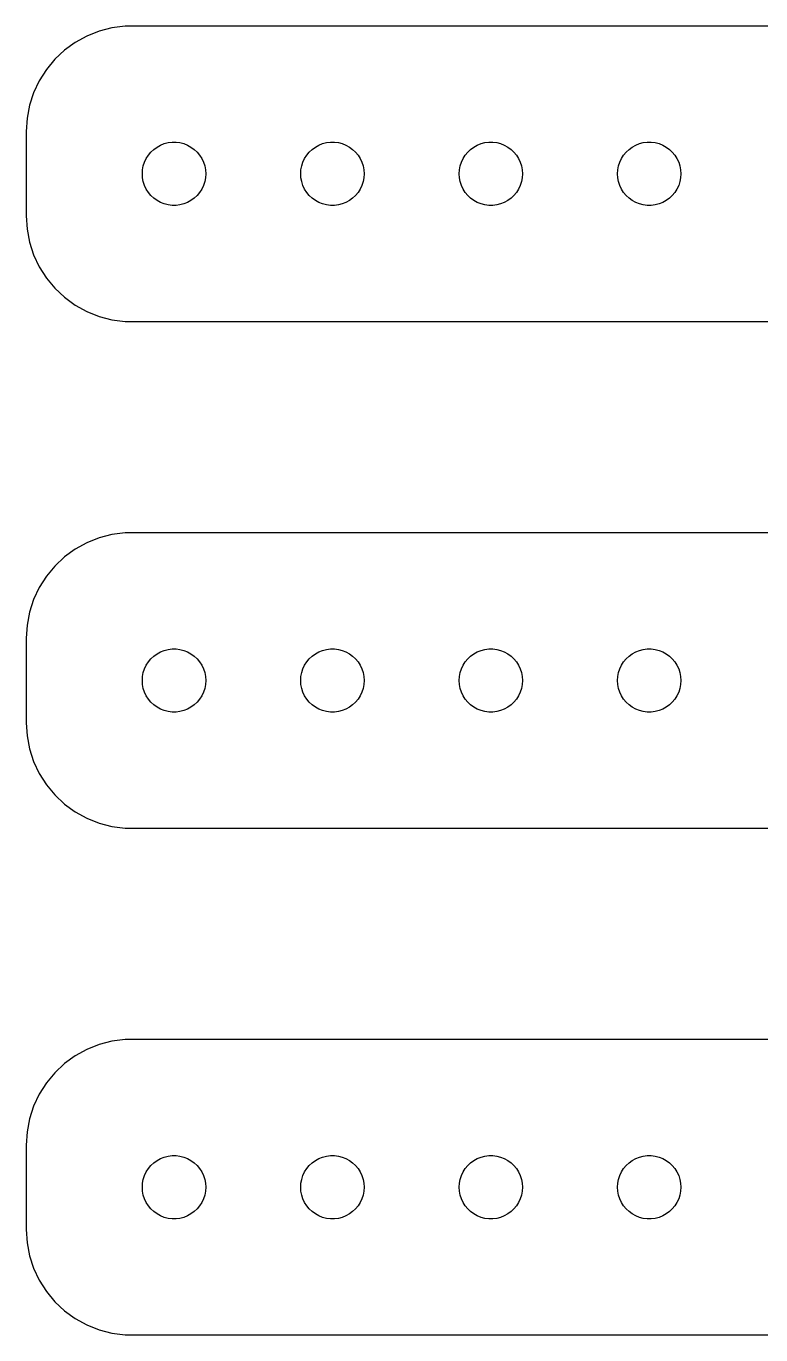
# Model space of a CAD drawing. Header units: metres. Extents: x -150 to 150, y 41 to 103.
# Drawn here: x -149.5 to -114.7, y 41 to 103 of the extents above; entities that cross this region are included whole.
import ezdxf

# ---------------------------------------------------------------- set-up
doc = ezdxf.new("R2010")
doc.units = ezdxf.units.M

msp = doc.modelspace()

# ---------------------------------------------------------------- linework, layer by layer
for p, q in [((-145.437, 102.911), (-146.045, 102.755)), ((-144.814, 102.99), (-145.437, 102.911)), ((144.814, 102.99), (-144.814, 102.99)), ((-146.629, 102.524), (-147.179, 102.222)), ((-146.045, 102.755), (-146.629, 102.524)), ((-147.687, 101.853), (-148.145, 101.423)), ((-147.179, 102.222), (-147.687, 101.853)), ((-148.145, 101.423), (-148.545, 100.939)), ((-148.882, 100.409), (-149.149, 99.8406)), ((-148.545, 100.939), (-148.882, 100.409)), ((-149.149, 99.8406), (-149.343, 99.2434)), ((-149.343, 99.2434), (-149.461, 98.6267)), ((-149.461, 98.6267), (-149.5, 98)), ((-149.5, 98), (-149.5, 94)), ((-143.304, 97.2665), (-143.139, 97.3572)), ((-143.139, 97.3572), (-142.964, 97.4266)), ((-142.964, 97.4266), (-142.781, 97.4734)), ((-142.781, 97.4734), (-142.594, 97.497)), ((-142.594, 97.497), (-142.406, 97.497)), ((-142.406, 97.497), (-142.219, 97.4734)), ((-142.219, 97.4734), (-142.036, 97.4266)), ((-142.036, 97.4266), (-141.861, 97.3572)), ((-141.861, 97.3572), (-141.696, 97.2665)), ((-135.804, 97.2665), (-135.639, 97.3572)), ((-135.639, 97.3572), (-135.464, 97.4266)), ((-135.464, 97.4266), (-135.281, 97.4734)), ((-135.281, 97.4734), (-135.094, 97.497)), ((-135.094, 97.497), (-134.906, 97.497)), ((-134.906, 97.497), (-134.719, 97.4734)), ((-134.719, 97.4734), (-134.536, 97.4266)), ((-134.536, 97.4266), (-134.361, 97.3572)), ((-134.361, 97.3572), (-134.196, 97.2665)), ((-128.304, 97.2665), (-128.139, 97.3572)), ((-128.139, 97.3572), (-127.964, 97.4266)), ((-127.964, 97.4266), (-127.781, 97.4734)), ((-127.781, 97.4734), (-127.594, 97.497)), ((-127.594, 97.497), (-127.406, 97.497)), ((-127.406, 97.497), (-127.219, 97.4734)), ((-127.219, 97.4734), (-127.036, 97.4266)), ((-127.036, 97.4266), (-126.861, 97.3572)), ((-126.861, 97.3572), (-126.696, 97.2665)), ((-120.804, 97.2665), (-120.639, 97.3572)), ((-120.639, 97.3572), (-120.464, 97.4266)), ((-120.464, 97.4266), (-120.281, 97.4734)), ((-120.281, 97.4734), (-120.094, 97.497)), ((-120.094, 97.497), (-119.906, 97.497)), ((-119.906, 97.497), (-119.719, 97.4734)), ((-119.719, 97.4734), (-119.536, 97.4266)), ((-119.536, 97.4266), (-119.361, 97.3572)), ((-119.361, 97.3572), (-119.196, 97.2665)), ((-143.895, 96.5522), (-143.814, 96.7226)), ((-143.814, 96.7226), (-143.714, 96.8817)), ((-143.714, 96.8817), (-143.593, 97.0268)), ((-143.593, 97.0268), (-143.456, 97.1558)), ((-143.456, 97.1558), (-143.304, 97.2665)), ((-141.696, 97.2665), (-141.544, 97.1558)), ((-141.544, 97.1558), (-141.407, 97.0268)), ((-141.407, 97.0268), (-141.286, 96.8817)), ((-141.286, 96.8817), (-141.186, 96.7226)), ((-141.186, 96.7226), (-141.105, 96.5522)), ((-136.395, 96.5522), (-136.314, 96.7226)), ((-136.314, 96.7226), (-136.214, 96.8817)), ((-136.214, 96.8817), (-136.093, 97.0268)), ((-136.093, 97.0268), (-135.956, 97.1558)), ((-135.956, 97.1558), (-135.804, 97.2665)), ((-134.196, 97.2665), (-134.044, 97.1558)), ((-134.044, 97.1558), (-133.907, 97.0268)), ((-133.907, 97.0268), (-133.786, 96.8817)), ((-133.786, 96.8817), (-133.686, 96.7226)), ((-133.686, 96.7226), (-133.605, 96.5522)), ((-128.895, 96.5522), (-128.814, 96.7226)), ((-128.814, 96.7226), (-128.714, 96.8817)), ((-128.714, 96.8817), (-128.593, 97.0268)), ((-128.593, 97.0268), (-128.456, 97.1558)), ((-128.456, 97.1558), (-128.304, 97.2665)), ((-126.696, 97.2665), (-126.544, 97.1558)), ((-126.544, 97.1558), (-126.407, 97.0268)), ((-126.407, 97.0268), (-126.286, 96.8817)), ((-126.286, 96.8817), (-126.186, 96.7226)), ((-126.186, 96.7226), (-126.105, 96.5522)), ((-121.395, 96.5522), (-121.314, 96.7226)), ((-121.314, 96.7226), (-121.214, 96.8817)), ((-121.214, 96.8817), (-121.093, 97.0268)), ((-121.093, 97.0268), (-120.956, 97.1558)), ((-120.956, 97.1558), (-120.804, 97.2665)), ((-119.196, 97.2665), (-119.044, 97.1558)), ((-119.044, 97.1558), (-118.907, 97.0268)), ((-118.907, 97.0268), (-118.786, 96.8817)), ((-118.786, 96.8817), (-118.686, 96.7226)), ((-118.686, 96.7226), (-118.605, 96.5522)), ((-144, 96), (-143.988, 96.188)), ((-143.988, 96.188), (-143.953, 96.373)), ((-143.953, 96.373), (-143.895, 96.5522)), ((-141.105, 96.5522), (-141.047, 96.373)), ((-141.047, 96.373), (-141.012, 96.188)), ((-141.012, 96.188), (-141, 96)), ((-136.5, 96), (-136.488, 96.188)), ((-136.488, 96.188), (-136.453, 96.373)), ((-136.453, 96.373), (-136.395, 96.5522)), ((-133.605, 96.5522), (-133.547, 96.373)), ((-133.547, 96.373), (-133.512, 96.188)), ((-133.512, 96.188), (-133.5, 96)), ((-129, 96), (-128.988, 96.188)), ((-128.988, 96.188), (-128.953, 96.373)), ((-128.953, 96.373), (-128.895, 96.5522)), ((-126.105, 96.5522), (-126.047, 96.373)), ((-126.047, 96.373), (-126.012, 96.188)), ((-126.012, 96.188), (-126, 96)), ((-121.5, 96), (-121.488, 96.188)), ((-121.488, 96.188), (-121.453, 96.373)), ((-121.453, 96.373), (-121.395, 96.5522)), ((-118.605, 96.5522), (-118.547, 96.373)), ((-118.547, 96.373), (-118.512, 96.188)), ((-118.512, 96.188), (-118.5, 96)), ((-143.988, 95.812), (-144, 96)), ((-143.953, 95.627), (-143.988, 95.812)), ((-143.895, 95.4478), (-143.953, 95.627)), ((-141.047, 95.627), (-141.105, 95.4478)), ((-141.012, 95.812), (-141.047, 95.627)), ((-141, 96), (-141.012, 95.812)), ((-136.488, 95.812), (-136.5, 96)), ((-136.453, 95.627), (-136.488, 95.812)), ((-136.395, 95.4478), (-136.453, 95.627)), ((-133.547, 95.627), (-133.605, 95.4478)), ((-133.512, 95.812), (-133.547, 95.627)), ((-133.5, 96), (-133.512, 95.812)), ((-128.988, 95.812), (-129, 96)), ((-128.953, 95.627), (-128.988, 95.812)), ((-128.895, 95.4478), (-128.953, 95.627)), ((-126.047, 95.627), (-126.105, 95.4478)), ((-126.012, 95.812), (-126.047, 95.627)), ((-126, 96), (-126.012, 95.812)), ((-121.488, 95.812), (-121.5, 96)), ((-121.453, 95.627), (-121.488, 95.812)), ((-121.395, 95.4478), (-121.453, 95.627)), ((-118.547, 95.627), (-118.605, 95.4478)), ((-118.512, 95.812), (-118.547, 95.627)), ((-118.5, 96), (-118.512, 95.812)), ((-143.814, 95.2774), (-143.895, 95.4478)), ((-143.714, 95.1183), (-143.814, 95.2774)), ((-143.593, 94.9732), (-143.714, 95.1183)), ((-143.456, 94.8442), (-143.593, 94.9732)), ((-143.304, 94.7335), (-143.456, 94.8442)), ((-141.544, 94.8442), (-141.696, 94.7335)), ((-141.407, 94.9732), (-141.544, 94.8442)), ((-141.286, 95.1183), (-141.407, 94.9732)), ((-141.186, 95.2774), (-141.286, 95.1183)), ((-141.105, 95.4478), (-141.186, 95.2774)), ((-136.314, 95.2774), (-136.395, 95.4478)), ((-136.214, 95.1183), (-136.314, 95.2774)), ((-136.093, 94.9732), (-136.214, 95.1183)), ((-135.956, 94.8442), (-136.093, 94.9732)), ((-135.804, 94.7335), (-135.956, 94.8442)), ((-134.044, 94.8442), (-134.196, 94.7335)), ((-133.907, 94.9732), (-134.044, 94.8442)), ((-133.786, 95.1183), (-133.907, 94.9732)), ((-133.686, 95.2774), (-133.786, 95.1183)), ((-133.605, 95.4478), (-133.686, 95.2774)), ((-128.814, 95.2774), (-128.895, 95.4478)), ((-128.714, 95.1183), (-128.814, 95.2774)), ((-128.593, 94.9732), (-128.714, 95.1183)), ((-128.456, 94.8442), (-128.593, 94.9732)), ((-128.304, 94.7335), (-128.456, 94.8442)), ((-126.544, 94.8442), (-126.696, 94.7335)), ((-126.407, 94.9732), (-126.544, 94.8442)), ((-126.286, 95.1183), (-126.407, 94.9732)), ((-126.186, 95.2774), (-126.286, 95.1183)), ((-126.105, 95.4478), (-126.186, 95.2774)), ((-121.314, 95.2774), (-121.395, 95.4478)), ((-121.214, 95.1183), (-121.314, 95.2774)), ((-121.093, 94.9732), (-121.214, 95.1183)), ((-120.956, 94.8442), (-121.093, 94.9732)), ((-120.804, 94.7335), (-120.956, 94.8442)), ((-119.044, 94.8442), (-119.196, 94.7335)), ((-118.907, 94.9732), (-119.044, 94.8442)), ((-118.786, 95.1183), (-118.907, 94.9732)), ((-118.686, 95.2774), (-118.786, 95.1183)), ((-118.605, 95.4478), (-118.686, 95.2774)), ((-143.139, 94.6428), (-143.304, 94.7335)), ((-142.964, 94.5734), (-143.139, 94.6428)), ((-142.781, 94.5266), (-142.964, 94.5734)), ((-142.594, 94.503), (-142.781, 94.5266)), ((-142.406, 94.503), (-142.594, 94.503)), ((-142.219, 94.5266), (-142.406, 94.503)), ((-142.036, 94.5734), (-142.219, 94.5266)), ((-141.861, 94.6428), (-142.036, 94.5734)), ((-141.696, 94.7335), (-141.861, 94.6428)), ((-135.639, 94.6428), (-135.804, 94.7335)), ((-135.464, 94.5734), (-135.639, 94.6428)), ((-135.281, 94.5266), (-135.464, 94.5734)), ((-135.094, 94.503), (-135.281, 94.5266)), ((-134.906, 94.503), (-135.094, 94.503)), ((-134.719, 94.5266), (-134.906, 94.503)), ((-134.536, 94.5734), (-134.719, 94.5266)), ((-134.361, 94.6428), (-134.536, 94.5734)), ((-134.196, 94.7335), (-134.361, 94.6428)), ((-128.139, 94.6428), (-128.304, 94.7335)), ((-127.964, 94.5734), (-128.139, 94.6428)), ((-127.781, 94.5266), (-127.964, 94.5734)), ((-127.594, 94.503), (-127.781, 94.5266)), ((-127.406, 94.503), (-127.594, 94.503)), ((-127.219, 94.5266), (-127.406, 94.503)), ((-127.036, 94.5734), (-127.219, 94.5266)), ((-126.861, 94.6428), (-127.036, 94.5734)), ((-126.696, 94.7335), (-126.861, 94.6428)), ((-120.639, 94.6428), (-120.804, 94.7335)), ((-120.464, 94.5734), (-120.639, 94.6428)), ((-120.281, 94.5266), (-120.464, 94.5734)), ((-120.094, 94.503), (-120.281, 94.5266)), ((-119.906, 94.503), (-120.094, 94.503)), ((-119.719, 94.5266), (-119.906, 94.503)), ((-119.536, 94.5734), (-119.719, 94.5266)), ((-119.361, 94.6428), (-119.536, 94.5734)), ((-119.196, 94.7335), (-119.361, 94.6428)), ((-149.5, 94), (-149.461, 93.3733)), ((-149.461, 93.3733), (-149.343, 92.7566)), ((-149.343, 92.7566), (-149.149, 92.1594)), ((-149.149, 92.1594), (-148.882, 91.5912)), ((-148.882, 91.5912), (-148.545, 91.0611)), ((-148.545, 91.0611), (-148.145, 90.5773)), ((-148.145, 90.5773), (-147.687, 90.1474)), ((-147.687, 90.1474), (-147.179, 89.7784)), ((-147.179, 89.7784), (-146.629, 89.4759)), ((-146.629, 89.4759), (-146.045, 89.2447)), ((-146.045, 89.2447), (-145.437, 89.0886)), ((-145.437, 89.0886), (-144.814, 89.0099)), ((-144.814, 89.0099), (144.814, 89.0099)), ((-146.045, 78.7553), (-146.629, 78.5241)), ((-145.437, 78.9114), (-146.045, 78.7553)), ((-144.814, 78.9901), (-145.437, 78.9114)), ((144.814, 78.9901), (-144.814, 78.9901)), ((-147.179, 78.2216), (-147.687, 77.8526)), ((-146.629, 78.5241), (-147.179, 78.2216)), ((-147.687, 77.8526), (-148.145, 77.4227)), ((-148.545, 76.9389), (-148.882, 76.4088)), ((-148.145, 77.4227), (-148.545, 76.9389)), ((-148.882, 76.4088), (-149.149, 75.8406)), ((-149.149, 75.8406), (-149.343, 75.2434)), ((-149.343, 75.2434), (-149.461, 74.6267)), ((-149.461, 74.6267), (-149.5, 74)), ((-149.5, 74), (-149.5, 70)), ((-143.593, 73.0268), (-143.456, 73.1558)), ((-143.456, 73.1558), (-143.304, 73.2665)), ((-143.304, 73.2665), (-143.139, 73.3572)), ((-143.139, 73.3572), (-142.964, 73.4266)), ((-142.964, 73.4266), (-142.781, 73.4734)), ((-142.781, 73.4734), (-142.594, 73.497)), ((-142.594, 73.497), (-142.406, 73.497)), ((-142.406, 73.497), (-142.219, 73.4734)), ((-142.219, 73.4734), (-142.036, 73.4266)), ((-142.036, 73.4266), (-141.861, 73.3572)), ((-141.861, 73.3572), (-141.696, 73.2665)), ((-141.696, 73.2665), (-141.544, 73.1558)), ((-141.544, 73.1558), (-141.407, 73.0268)), ((-136.093, 73.0268), (-135.956, 73.1558)), ((-135.956, 73.1558), (-135.804, 73.2665)), ((-135.804, 73.2665), (-135.639, 73.3572)), ((-135.639, 73.3572), (-135.464, 73.4266)), ((-135.464, 73.4266), (-135.281, 73.4734)), ((-135.281, 73.4734), (-135.094, 73.497)), ((-135.094, 73.497), (-134.906, 73.497)), ((-134.906, 73.497), (-134.719, 73.4734)), ((-134.719, 73.4734), (-134.536, 73.4266)), ((-134.536, 73.4266), (-134.361, 73.3572)), ((-134.361, 73.3572), (-134.196, 73.2665)), ((-134.196, 73.2665), (-134.044, 73.1558)), ((-134.044, 73.1558), (-133.907, 73.0268)), ((-128.593, 73.0268), (-128.456, 73.1558)), ((-128.456, 73.1558), (-128.304, 73.2665)), ((-128.304, 73.2665), (-128.139, 73.3572)), ((-128.139, 73.3572), (-127.964, 73.4266)), ((-127.964, 73.4266), (-127.781, 73.4734)), ((-127.781, 73.4734), (-127.594, 73.497)), ((-127.594, 73.497), (-127.406, 73.497)), ((-127.406, 73.497), (-127.219, 73.4734)), ((-127.219, 73.4734), (-127.036, 73.4266)), ((-127.036, 73.4266), (-126.861, 73.3572)), ((-126.861, 73.3572), (-126.696, 73.2665)), ((-126.696, 73.2665), (-126.544, 73.1558)), ((-126.544, 73.1558), (-126.407, 73.0268)), ((-121.093, 73.0268), (-120.956, 73.1558)), ((-120.956, 73.1558), (-120.804, 73.2665)), ((-120.804, 73.2665), (-120.639, 73.3572)), ((-120.639, 73.3572), (-120.464, 73.4266)), ((-120.464, 73.4266), (-120.281, 73.4734)), ((-120.281, 73.4734), (-120.094, 73.497)), ((-120.094, 73.497), (-119.906, 73.497)), ((-119.906, 73.497), (-119.719, 73.4734)), ((-119.719, 73.4734), (-119.536, 73.4266)), ((-119.536, 73.4266), (-119.361, 73.3572)), ((-119.361, 73.3572), (-119.196, 73.2665)), ((-119.196, 73.2665), (-119.044, 73.1558)), ((-119.044, 73.1558), (-118.907, 73.0268)), ((-143.953, 72.373), (-143.895, 72.5522)), ((-143.895, 72.5522), (-143.814, 72.7226)), ((-143.814, 72.7226), (-143.714, 72.8817)), ((-143.714, 72.8817), (-143.593, 73.0268)), ((-141.407, 73.0268), (-141.286, 72.8817)), ((-141.286, 72.8817), (-141.186, 72.7226)), ((-141.186, 72.7226), (-141.105, 72.5522)), ((-141.105, 72.5522), (-141.047, 72.373)), ((-136.453, 72.373), (-136.395, 72.5522)), ((-136.395, 72.5522), (-136.314, 72.7226)), ((-136.314, 72.7226), (-136.214, 72.8817)), ((-136.214, 72.8817), (-136.093, 73.0268)), ((-133.907, 73.0268), (-133.786, 72.8817)), ((-133.786, 72.8817), (-133.686, 72.7226)), ((-133.686, 72.7226), (-133.605, 72.5522)), ((-133.605, 72.5522), (-133.547, 72.373)), ((-128.953, 72.373), (-128.895, 72.5522)), ((-128.895, 72.5522), (-128.814, 72.7226)), ((-128.814, 72.7226), (-128.714, 72.8817)), ((-128.714, 72.8817), (-128.593, 73.0268)), ((-126.407, 73.0268), (-126.286, 72.8817)), ((-126.286, 72.8817), (-126.186, 72.7226)), ((-126.186, 72.7226), (-126.105, 72.5522)), ((-126.105, 72.5522), (-126.047, 72.373)), ((-121.453, 72.373), (-121.395, 72.5522)), ((-121.395, 72.5522), (-121.314, 72.7226)), ((-121.314, 72.7226), (-121.214, 72.8817)), ((-121.214, 72.8817), (-121.093, 73.0268)), ((-118.907, 73.0268), (-118.786, 72.8817)), ((-118.786, 72.8817), (-118.686, 72.7226)), ((-118.686, 72.7226), (-118.605, 72.5522)), ((-118.605, 72.5522), (-118.547, 72.373)), ((-144, 72), (-143.988, 72.188)), ((-143.988, 71.812), (-144, 72)), ((-143.988, 72.188), (-143.953, 72.373)), ((-141.047, 72.373), (-141.012, 72.188)), ((-141.012, 72.188), (-141, 72)), ((-141, 72), (-141.012, 71.812)), ((-136.5, 72), (-136.488, 72.188)), ((-136.488, 71.812), (-136.5, 72)), ((-136.488, 72.188), (-136.453, 72.373)), ((-133.547, 72.373), (-133.512, 72.188)), ((-133.512, 72.188), (-133.5, 72)), ((-133.5, 72), (-133.512, 71.812)), ((-129, 72), (-128.988, 72.188)), ((-128.988, 71.812), (-129, 72)), ((-128.988, 72.188), (-128.953, 72.373)), ((-126.047, 72.373), (-126.012, 72.188)), ((-126.012, 72.188), (-126, 72)), ((-126, 72), (-126.012, 71.812)), ((-121.5, 72), (-121.488, 72.188)), ((-121.488, 71.812), (-121.5, 72)), ((-121.488, 72.188), (-121.453, 72.373)), ((-118.547, 72.373), (-118.512, 72.188)), ((-118.512, 72.188), (-118.5, 72)), ((-118.5, 72), (-118.512, 71.812)), ((-143.953, 71.627), (-143.988, 71.812)), ((-143.895, 71.4478), (-143.953, 71.627)), ((-143.814, 71.2774), (-143.895, 71.4478)), ((-143.714, 71.1183), (-143.814, 71.2774)), ((-141.186, 71.2774), (-141.286, 71.1183)), ((-141.105, 71.4478), (-141.186, 71.2774)), ((-141.047, 71.627), (-141.105, 71.4478)), ((-141.012, 71.812), (-141.047, 71.627)), ((-136.453, 71.627), (-136.488, 71.812)), ((-136.395, 71.4478), (-136.453, 71.627)), ((-136.314, 71.2774), (-136.395, 71.4478)), ((-136.214, 71.1183), (-136.314, 71.2774)), ((-133.686, 71.2774), (-133.786, 71.1183)), ((-133.605, 71.4478), (-133.686, 71.2774)), ((-133.547, 71.627), (-133.605, 71.4478)), ((-133.512, 71.812), (-133.547, 71.627)), ((-128.953, 71.627), (-128.988, 71.812)), ((-128.895, 71.4478), (-128.953, 71.627)), ((-128.814, 71.2774), (-128.895, 71.4478)), ((-128.714, 71.1183), (-128.814, 71.2774)), ((-126.186, 71.2774), (-126.286, 71.1183)), ((-126.105, 71.4478), (-126.186, 71.2774)), ((-126.047, 71.627), (-126.105, 71.4478)), ((-126.012, 71.812), (-126.047, 71.627)), ((-121.453, 71.627), (-121.488, 71.812)), ((-121.395, 71.4478), (-121.453, 71.627)), ((-121.314, 71.2774), (-121.395, 71.4478)), ((-121.214, 71.1183), (-121.314, 71.2774)), ((-118.686, 71.2774), (-118.786, 71.1183)), ((-118.605, 71.4478), (-118.686, 71.2774)), ((-118.547, 71.627), (-118.605, 71.4478)), ((-118.512, 71.812), (-118.547, 71.627)), ((-143.593, 70.9732), (-143.714, 71.1183)), ((-143.456, 70.8442), (-143.593, 70.9732)), ((-143.304, 70.7335), (-143.456, 70.8442)), ((-143.139, 70.6428), (-143.304, 70.7335)), ((-141.696, 70.7335), (-141.861, 70.6428)), ((-141.544, 70.8442), (-141.696, 70.7335)), ((-141.407, 70.9732), (-141.544, 70.8442)), ((-141.286, 71.1183), (-141.407, 70.9732)), ((-136.093, 70.9732), (-136.214, 71.1183)), ((-135.956, 70.8442), (-136.093, 70.9732)), ((-135.804, 70.7335), (-135.956, 70.8442)), ((-135.639, 70.6428), (-135.804, 70.7335)), ((-134.196, 70.7335), (-134.361, 70.6428)), ((-134.044, 70.8442), (-134.196, 70.7335)), ((-133.907, 70.9732), (-134.044, 70.8442)), ((-133.786, 71.1183), (-133.907, 70.9732)), ((-128.593, 70.9732), (-128.714, 71.1183)), ((-128.456, 70.8442), (-128.593, 70.9732)), ((-128.304, 70.7335), (-128.456, 70.8442)), ((-128.139, 70.6428), (-128.304, 70.7335)), ((-126.696, 70.7335), (-126.861, 70.6428)), ((-126.544, 70.8442), (-126.696, 70.7335)), ((-126.407, 70.9732), (-126.544, 70.8442)), ((-126.286, 71.1183), (-126.407, 70.9732)), ((-121.093, 70.9732), (-121.214, 71.1183)), ((-120.956, 70.8442), (-121.093, 70.9732)), ((-120.804, 70.7335), (-120.956, 70.8442)), ((-120.639, 70.6428), (-120.804, 70.7335)), ((-119.196, 70.7335), (-119.361, 70.6428)), ((-119.044, 70.8442), (-119.196, 70.7335)), ((-118.907, 70.9732), (-119.044, 70.8442)), ((-118.786, 71.1183), (-118.907, 70.9732)), ((-142.964, 70.5734), (-143.139, 70.6428)), ((-142.781, 70.5266), (-142.964, 70.5734)), ((-142.594, 70.503), (-142.781, 70.5266)), ((-142.406, 70.503), (-142.594, 70.503)), ((-142.219, 70.5266), (-142.406, 70.503)), ((-142.036, 70.5734), (-142.219, 70.5266)), ((-141.861, 70.6428), (-142.036, 70.5734)), ((-135.464, 70.5734), (-135.639, 70.6428)), ((-135.281, 70.5266), (-135.464, 70.5734)), ((-135.094, 70.503), (-135.281, 70.5266)), ((-134.906, 70.503), (-135.094, 70.503)), ((-134.719, 70.5266), (-134.906, 70.503)), ((-134.536, 70.5734), (-134.719, 70.5266)), ((-134.361, 70.6428), (-134.536, 70.5734)), ((-127.964, 70.5734), (-128.139, 70.6428)), ((-127.781, 70.5266), (-127.964, 70.5734)), ((-127.594, 70.503), (-127.781, 70.5266)), ((-127.406, 70.503), (-127.594, 70.503)), ((-127.219, 70.5266), (-127.406, 70.503)), ((-127.036, 70.5734), (-127.219, 70.5266)), ((-126.861, 70.6428), (-127.036, 70.5734)), ((-120.464, 70.5734), (-120.639, 70.6428)), ((-120.281, 70.5266), (-120.464, 70.5734)), ((-120.094, 70.503), (-120.281, 70.5266)), ((-119.906, 70.503), (-120.094, 70.503)), ((-119.719, 70.5266), (-119.906, 70.503)), ((-119.536, 70.5734), (-119.719, 70.5266)), ((-119.361, 70.6428), (-119.536, 70.5734)), ((-149.5, 70), (-149.461, 69.3733)), ((-149.461, 69.3733), (-149.343, 68.7566)), ((-149.343, 68.7566), (-149.149, 68.1594)), ((-149.149, 68.1594), (-148.882, 67.5912)), ((-148.882, 67.5912), (-148.545, 67.0611)), ((-148.545, 67.0611), (-148.145, 66.5773)), ((-148.145, 66.5773), (-147.687, 66.1474)), ((-147.687, 66.1474), (-147.179, 65.7784)), ((-147.179, 65.7784), (-146.629, 65.4759)), ((-146.629, 65.4759), (-146.045, 65.2447)), ((-146.045, 65.2447), (-145.437, 65.0886)), ((-145.437, 65.0886), (-144.814, 65.0099)), ((-144.814, 65.0099), (144.814, 65.0099)), ((-146.045, 54.7553), (-146.629, 54.5241)), ((-145.437, 54.9114), (-146.045, 54.7553)), ((-144.814, 54.9901), (-145.437, 54.9114)), ((144.814, 54.9901), (-144.814, 54.9901)), ((-147.179, 54.2216), (-147.687, 53.8526)), ((-146.629, 54.5241), (-147.179, 54.2216)), ((-148.145, 53.4227), (-148.545, 52.9389)), ((-147.687, 53.8526), (-148.145, 53.4227)), ((-148.545, 52.9389), (-148.882, 52.4088)), ((-148.882, 52.4088), (-149.149, 51.8406)), ((-149.149, 51.8406), (-149.343, 51.2434)), ((-149.343, 51.2434), (-149.461, 50.6267)), ((-149.461, 50.6267), (-149.5, 50)), ((-149.5, 50), (-149.5, 46)), ((-143.714, 48.8817), (-143.593, 49.0268)), ((-143.593, 49.0268), (-143.456, 49.1558)), ((-143.456, 49.1558), (-143.304, 49.2665)), ((-143.304, 49.2665), (-143.139, 49.3572)), ((-143.139, 49.3572), (-142.964, 49.4266)), ((-142.964, 49.4266), (-142.781, 49.4734)), ((-142.781, 49.4734), (-142.594, 49.497)), ((-142.594, 49.497), (-142.406, 49.497)), ((-142.406, 49.497), (-142.219, 49.4734)), ((-142.219, 49.4734), (-142.036, 49.4266)), ((-142.036, 49.4266), (-141.861, 49.3572)), ((-141.861, 49.3572), (-141.696, 49.2665)), ((-141.696, 49.2665), (-141.544, 49.1558)), ((-141.544, 49.1558), (-141.407, 49.0268)), ((-141.407, 49.0268), (-141.286, 48.8817)), ((-136.214, 48.8817), (-136.093, 49.0268)), ((-136.093, 49.0268), (-135.956, 49.1558)), ((-135.956, 49.1558), (-135.804, 49.2665)), ((-135.804, 49.2665), (-135.639, 49.3572)), ((-135.639, 49.3572), (-135.464, 49.4266)), ((-135.464, 49.4266), (-135.281, 49.4734)), ((-135.281, 49.4734), (-135.094, 49.497)), ((-135.094, 49.497), (-134.906, 49.497)), ((-134.906, 49.497), (-134.719, 49.4734)), ((-134.719, 49.4734), (-134.536, 49.4266)), ((-134.536, 49.4266), (-134.361, 49.3572)), ((-134.361, 49.3572), (-134.196, 49.2665)), ((-134.196, 49.2665), (-134.044, 49.1558)), ((-134.044, 49.1558), (-133.907, 49.0268)), ((-133.907, 49.0268), (-133.786, 48.8817)), ((-128.714, 48.8817), (-128.593, 49.0268)), ((-128.593, 49.0268), (-128.456, 49.1558)), ((-128.456, 49.1558), (-128.304, 49.2665)), ((-128.304, 49.2665), (-128.139, 49.3572)), ((-128.139, 49.3572), (-127.964, 49.4266)), ((-127.964, 49.4266), (-127.781, 49.4734)), ((-127.781, 49.4734), (-127.594, 49.497)), ((-127.594, 49.497), (-127.406, 49.497)), ((-127.406, 49.497), (-127.219, 49.4734)), ((-127.219, 49.4734), (-127.036, 49.4266)), ((-127.036, 49.4266), (-126.861, 49.3572)), ((-126.861, 49.3572), (-126.696, 49.2665)), ((-126.696, 49.2665), (-126.544, 49.1558)), ((-126.544, 49.1558), (-126.407, 49.0268)), ((-126.407, 49.0268), (-126.286, 48.8817)), ((-121.214, 48.8817), (-121.093, 49.0268)), ((-121.093, 49.0268), (-120.956, 49.1558)), ((-120.956, 49.1558), (-120.804, 49.2665)), ((-120.804, 49.2665), (-120.639, 49.3572)), ((-120.639, 49.3572), (-120.464, 49.4266)), ((-120.464, 49.4266), (-120.281, 49.4734)), ((-120.281, 49.4734), (-120.094, 49.497)), ((-120.094, 49.497), (-119.906, 49.497)), ((-119.906, 49.497), (-119.719, 49.4734)), ((-119.719, 49.4734), (-119.536, 49.4266)), ((-119.536, 49.4266), (-119.361, 49.3572)), ((-119.361, 49.3572), (-119.196, 49.2665)), ((-119.196, 49.2665), (-119.044, 49.1558)), ((-119.044, 49.1558), (-118.907, 49.0268)), ((-118.907, 49.0268), (-118.786, 48.8817)), ((-143.988, 48.188), (-143.953, 48.373)), ((-143.953, 48.373), (-143.895, 48.5522)), ((-143.895, 48.5522), (-143.814, 48.7226)), ((-143.814, 48.7226), (-143.714, 48.8817)), ((-141.286, 48.8817), (-141.186, 48.7226)), ((-141.186, 48.7226), (-141.105, 48.5522)), ((-141.105, 48.5522), (-141.047, 48.373)), ((-141.047, 48.373), (-141.012, 48.188)), ((-136.488, 48.188), (-136.453, 48.373)), ((-136.453, 48.373), (-136.395, 48.5522)), ((-136.395, 48.5522), (-136.314, 48.7226)), ((-136.314, 48.7226), (-136.214, 48.8817)), ((-133.786, 48.8817), (-133.686, 48.7226)), ((-133.686, 48.7226), (-133.605, 48.5522)), ((-133.605, 48.5522), (-133.547, 48.373)), ((-133.547, 48.373), (-133.512, 48.188)), ((-128.988, 48.188), (-128.953, 48.373)), ((-128.953, 48.373), (-128.895, 48.5522)), ((-128.895, 48.5522), (-128.814, 48.7226)), ((-128.814, 48.7226), (-128.714, 48.8817)), ((-126.286, 48.8817), (-126.186, 48.7226)), ((-126.186, 48.7226), (-126.105, 48.5522)), ((-126.105, 48.5522), (-126.047, 48.373)), ((-126.047, 48.373), (-126.012, 48.188)), ((-121.488, 48.188), (-121.453, 48.373)), ((-121.453, 48.373), (-121.395, 48.5522)), ((-121.395, 48.5522), (-121.314, 48.7226)), ((-121.314, 48.7226), (-121.214, 48.8817)), ((-118.786, 48.8817), (-118.686, 48.7226)), ((-118.686, 48.7226), (-118.605, 48.5522)), ((-118.605, 48.5522), (-118.547, 48.373)), ((-118.547, 48.373), (-118.512, 48.188)), ((-144, 48), (-143.988, 48.188)), ((-143.988, 47.812), (-144, 48)), ((-143.953, 47.627), (-143.988, 47.812)), ((-141.012, 47.812), (-141.047, 47.627)), ((-141.012, 48.188), (-141, 48)), ((-141, 48), (-141.012, 47.812)), ((-136.5, 48), (-136.488, 48.188)), ((-136.488, 47.812), (-136.5, 48)), ((-136.453, 47.627), (-136.488, 47.812)), ((-133.512, 47.812), (-133.547, 47.627)), ((-133.512, 48.188), (-133.5, 48)), ((-133.5, 48), (-133.512, 47.812)), ((-129, 48), (-128.988, 48.188)), ((-128.988, 47.812), (-129, 48)), ((-128.953, 47.627), (-128.988, 47.812)), ((-126.012, 47.812), (-126.047, 47.627)), ((-126.012, 48.188), (-126, 48)), ((-126, 48), (-126.012, 47.812)), ((-121.5, 48), (-121.488, 48.188)), ((-121.488, 47.812), (-121.5, 48)), ((-121.453, 47.627), (-121.488, 47.812)), ((-118.512, 47.812), (-118.547, 47.627)), ((-118.512, 48.188), (-118.5, 48)), ((-118.5, 48), (-118.512, 47.812)), ((-143.895, 47.4478), (-143.953, 47.627)), ((-143.814, 47.2774), (-143.895, 47.4478)), ((-143.714, 47.1183), (-143.814, 47.2774)), ((-143.593, 46.9732), (-143.714, 47.1183)), ((-141.286, 47.1183), (-141.407, 46.9732)), ((-141.186, 47.2774), (-141.286, 47.1183)), ((-141.105, 47.4478), (-141.186, 47.2774)), ((-141.047, 47.627), (-141.105, 47.4478)), ((-136.395, 47.4478), (-136.453, 47.627)), ((-136.314, 47.2774), (-136.395, 47.4478)), ((-136.214, 47.1183), (-136.314, 47.2774)), ((-136.093, 46.9732), (-136.214, 47.1183)), ((-133.786, 47.1183), (-133.907, 46.9732)), ((-133.686, 47.2774), (-133.786, 47.1183)), ((-133.605, 47.4478), (-133.686, 47.2774)), ((-133.547, 47.627), (-133.605, 47.4478)), ((-128.895, 47.4478), (-128.953, 47.627)), ((-128.814, 47.2774), (-128.895, 47.4478)), ((-128.714, 47.1183), (-128.814, 47.2774)), ((-128.593, 46.9732), (-128.714, 47.1183)), ((-126.286, 47.1183), (-126.407, 46.9732)), ((-126.186, 47.2774), (-126.286, 47.1183)), ((-126.105, 47.4478), (-126.186, 47.2774)), ((-126.047, 47.627), (-126.105, 47.4478)), ((-121.395, 47.4478), (-121.453, 47.627)), ((-121.314, 47.2774), (-121.395, 47.4478)), ((-121.214, 47.1183), (-121.314, 47.2774)), ((-121.093, 46.9732), (-121.214, 47.1183)), ((-118.786, 47.1183), (-118.907, 46.9732)), ((-118.686, 47.2774), (-118.786, 47.1183)), ((-118.605, 47.4478), (-118.686, 47.2774)), ((-118.547, 47.627), (-118.605, 47.4478)), ((-143.456, 46.8442), (-143.593, 46.9732)), ((-143.304, 46.7335), (-143.456, 46.8442)), ((-143.139, 46.6428), (-143.304, 46.7335)), ((-142.964, 46.5734), (-143.139, 46.6428)), ((-142.781, 46.5266), (-142.964, 46.5734)), ((-142.594, 46.503), (-142.781, 46.5266)), ((-142.406, 46.503), (-142.594, 46.503)), ((-142.219, 46.5266), (-142.406, 46.503)), ((-142.036, 46.5734), (-142.219, 46.5266)), ((-141.861, 46.6428), (-142.036, 46.5734)), ((-141.696, 46.7335), (-141.861, 46.6428)), ((-141.544, 46.8442), (-141.696, 46.7335)), ((-141.407, 46.9732), (-141.544, 46.8442)), ((-135.956, 46.8442), (-136.093, 46.9732)), ((-135.804, 46.7335), (-135.956, 46.8442)), ((-135.639, 46.6428), (-135.804, 46.7335)), ((-135.464, 46.5734), (-135.639, 46.6428)), ((-135.281, 46.5266), (-135.464, 46.5734)), ((-135.094, 46.503), (-135.281, 46.5266)), ((-134.906, 46.503), (-135.094, 46.503)), ((-134.719, 46.5266), (-134.906, 46.503)), ((-134.536, 46.5734), (-134.719, 46.5266)), ((-134.361, 46.6428), (-134.536, 46.5734)), ((-134.196, 46.7335), (-134.361, 46.6428)), ((-134.044, 46.8442), (-134.196, 46.7335)), ((-133.907, 46.9732), (-134.044, 46.8442)), ((-128.456, 46.8442), (-128.593, 46.9732)), ((-128.304, 46.7335), (-128.456, 46.8442)), ((-128.139, 46.6428), (-128.304, 46.7335)), ((-127.964, 46.5734), (-128.139, 46.6428)), ((-127.781, 46.5266), (-127.964, 46.5734)), ((-127.594, 46.503), (-127.781, 46.5266)), ((-127.406, 46.503), (-127.594, 46.503)), ((-127.219, 46.5266), (-127.406, 46.503)), ((-127.036, 46.5734), (-127.219, 46.5266)), ((-126.861, 46.6428), (-127.036, 46.5734)), ((-126.696, 46.7335), (-126.861, 46.6428)), ((-126.544, 46.8442), (-126.696, 46.7335)), ((-126.407, 46.9732), (-126.544, 46.8442)), ((-120.956, 46.8442), (-121.093, 46.9732)), ((-120.804, 46.7335), (-120.956, 46.8442)), ((-120.639, 46.6428), (-120.804, 46.7335)), ((-120.464, 46.5734), (-120.639, 46.6428)), ((-120.281, 46.5266), (-120.464, 46.5734)), ((-120.094, 46.503), (-120.281, 46.5266)), ((-119.906, 46.503), (-120.094, 46.503)), ((-119.719, 46.5266), (-119.906, 46.503)), ((-119.536, 46.5734), (-119.719, 46.5266)), ((-119.361, 46.6428), (-119.536, 46.5734)), ((-119.196, 46.7335), (-119.361, 46.6428)), ((-119.044, 46.8442), (-119.196, 46.7335)), ((-118.907, 46.9732), (-119.044, 46.8442)), ((-149.5, 46), (-149.461, 45.3733)), ((-149.461, 45.3733), (-149.343, 44.7566)), ((-149.343, 44.7566), (-149.149, 44.1594)), ((-149.149, 44.1594), (-148.882, 43.5912)), ((-148.882, 43.5912), (-148.545, 43.0611)), ((-148.545, 43.0611), (-148.145, 42.5773)), ((-148.145, 42.5773), (-147.687, 42.1474)), ((-147.687, 42.1474), (-147.179, 41.7784)), ((-147.179, 41.7784), (-146.629, 41.4759)), ((-146.629, 41.4759), (-146.045, 41.2447)), ((-146.045, 41.2447), (-145.437, 41.0886)), ((-145.437, 41.0886), (-144.814, 41.0099)), ((-144.814, 41.0099), (144.814, 41.0099))]:
    msp.add_line(p, q)

doc.saveas('drawing.dxf')
